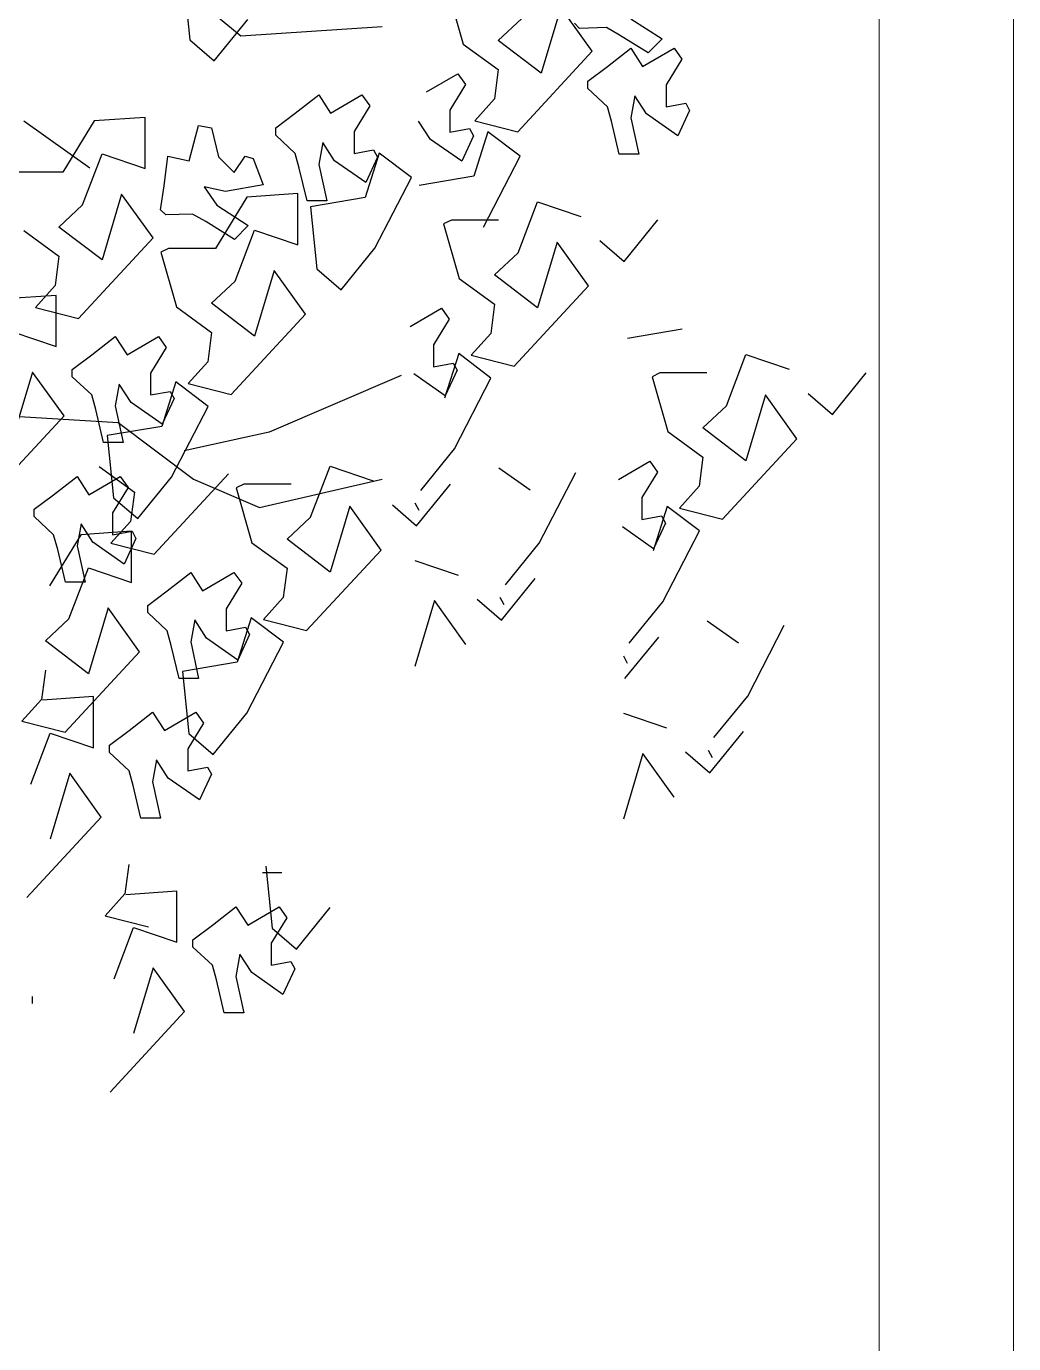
# Model space of a CAD drawing. Header units: metres. Extents: x -1655 to 449, y 40 to 361.
# Drawn here: x 192.5046 to 192.8714, y 60.5593 to 61.0489 of the extents above; entities that cross this region are included whole.
import ezdxf

# ---------------------------------------------------------------- set-up
doc = ezdxf.new("R2010")
doc.units = ezdxf.units.M
doc.header["$MEASUREMENT"] = 0
doc.layers.add('Layer5', color=31, linetype='Continuous', lineweight=9)
doc.layers.add('paisajismo', color=7, linetype='Continuous')

# ---------------------------------------------------------------- blocks, each defined once
blk = doc.blocks.new('A$C69E264B5')
at = {"layer": 'paisajismo', "color": 82}
for points in [[(1.1852, 1.1449), (1.578, 1.3571), (1.9228, 1.4318), (1.9007, 1.4425), (1.4889, 1.4879), (1.2015, 1.1615)], [(1.0386, 0.9904), (1.5367, 1.1441), (1.9487, 1.1511), (1.9259, 1.1684), (1.4645, 1.3142), (1.061, 1.0058)]]:
    blk.add_spline(points, degree=3, dxfattribs=at)
blk = doc.blocks.new('A$C78ED2221')
at = {"layer": 'paisajismo', "color": 86}
for p, q in [((0.8775, 2.5631), (0.9231, 2.6002)), ((0.9006, 2.5365), (0.8775, 2.5631)), ((0.7623, 2.4422), (0.8507, 2.524)), ((0.8507, 2.524), (0.8988, 2.4896)), ((0.5678, 2.4699), (0.6457, 2.5101)), ((0.9431, 2.468), (0.927, 2.5154)), ((0.8988, 2.4896), (0.8266, 2.468)), ((0.4834, 2.4284), (0.529, 2.4654)), ((0.5223, 2.4328), (0.5678, 2.4699)), ((0.8266, 2.468), (0.8627, 2.4207)), ((0.8869, 2.4466), (0.9431, 2.468)), ((0.6261, 2.4599), (0.6502, 2.4255)), ((0.7744, 2.3949), (0.7623, 2.4422)), ((0.8627, 2.4207), (0.8869, 2.4466)), ((0.5065, 2.4017), (0.4834, 2.4284)), ((0.5085, 2.4265), (0.5005, 2.4309)), ((0.8306, 2.4207), (0.7984, 2.4165)), ((0.8587, 2.382), (0.8306, 2.4207)), ((0.923, 2.4251), (0.923, 2.3734)), ((0.6715, 2.3766), (0.7494, 2.4168)), ((0.7494, 2.4168), (0.7763, 2.3814)), ((0.7984, 2.4165), (0.7744, 2.3949)), ((1.2116, 2.4061), (1.1835, 2.3932)), ((1.2196, 2.4018), (1.2116, 2.4061)), ((0.4567, 2.3893), (0.5048, 2.3548)), ((0.9712, 2.3979), (0.961, 2.338)), ((1.1835, 2.3932), (1.2076, 2.3588)), ((1.2156, 2.3804), (1.2196, 2.4018)), ((1.2679, 2.3975), (1.2397, 2.3804)), ((1.2598, 2.3545), (1.2799, 2.389)), ((1.2799, 2.389), (1.2679, 2.3975)), ((0.549, 2.3333), (0.5329, 2.3807)), ((0.626, 2.3396), (0.6715, 2.3766)), ((0.7763, 2.3814), (0.7274, 2.3659)), ((0.7579, 2.3795), (0.7298, 2.3666)), ((0.7659, 2.3752), (0.7579, 2.3795)), ((0.7619, 2.3537), (0.7659, 2.3752)), ((0.9189, 2.3648), (0.8587, 2.382)), ((1.2397, 2.3804), (1.2156, 2.3804)), ((1.2901, 2.376), (1.2749, 2.3607)), ((1.3123, 2.3415), (1.2901, 2.376)), ((0.5871, 2.3351), (0.6327, 2.3722)), ((0.7298, 2.3666), (0.7539, 2.3322)), ((0.8141, 2.3709), (0.786, 2.3537)), ((0.806, 2.3279), (0.8261, 2.3623)), ((0.8261, 2.3623), (0.8141, 2.3709)), ((0.923, 2.3734), (0.9189, 2.3648)), ((1.0455, 2.3342), (1.0911, 2.3712)), ((1.2749, 2.3607), (1.2944, 2.3291)), ((0.5048, 2.3548), (0.4325, 2.3333)), ((0.786, 2.3537), (0.7619, 2.3537)), ((1.1634, 2.3502), (1.1634, 2.3287)), ((1.2035, 2.3415), (1.1634, 2.3502)), ((1.2277, 2.3459), (1.2035, 2.3415)), ((1.2076, 2.3588), (1.2277, 2.3459)), ((1.2799, 2.3415), (1.2598, 2.3545)), ((0.6122, 2.3333), (0.6042, 2.3376)), ((1.0686, 2.3075), (1.0455, 2.3342)), ((1.2598, 2.3158), (1.2799, 2.3415)), ((1.1634, 2.3287), (1.1996, 2.3201)), ((1.1996, 2.3201), (1.2156, 2.3158)), ((1.2944, 2.3291), (1.3026, 2.3147)), ((1.2156, 2.3158), (1.2357, 2.2942)), ((1.2437, 2.2942), (1.2598, 2.3158)), ((1.3026, 2.3147), (1.3016, 2.2852)), ((0.9303, 2.2133), (1.0187, 2.2951)), ((1.0187, 2.2951), (1.0668, 2.2606)), ((1.1881, 2.2174), (1.2765, 2.2991)), ((1.2357, 2.2942), (1.2437, 2.2942)), ((1.2765, 2.2991), (1.3246, 2.2647)), ((0.7358, 2.2409), (0.8137, 2.2811)), ((1.1111, 2.2391), (1.095, 2.2865)), ((1.3016, 2.2852), (1.3073, 2.2796)), ((1.0668, 2.2606), (0.9946, 2.2391)), ((1.3246, 2.2647), (1.2523, 2.2431)), ((0.6514, 2.1994), (0.697, 2.2365)), ((0.6903, 2.2039), (0.7358, 2.2409)), ((0.7941, 2.2309), (0.8182, 2.1965)), ((0.9946, 2.2391), (1.0307, 2.1917)), ((1.0549, 2.2176), (1.1111, 2.2391)), ((1.0307, 2.1917), (1.0549, 2.2176)), ((1.0833, 2.1797), (1.1612, 2.2198)), ((0.6765, 2.1976), (0.6685, 2.2019)), ((0.9424, 2.166), (0.9303, 2.2133)), ((0.6745, 2.1728), (0.6514, 2.1994)), ((0.8395, 2.1476), (0.9174, 2.1878)), ((0.9174, 2.1878), (0.9442, 2.1524)), ((0.9664, 2.1875), (0.9424, 2.166)), ((0.9986, 2.1917), (0.9664, 2.1875)), ((1.0267, 2.153), (0.9986, 2.1917)), ((1.091, 2.1961), (1.091, 2.1444)), ((1.188, 2.1844), (1.1392, 2.169)), ((0.6247, 2.1603), (0.6728, 2.1259)), ((1.1392, 2.169), (1.129, 2.1091)), ((0.717, 2.1043), (0.7009, 2.1517)), ((0.7551, 2.1061), (0.8007, 2.1432)), ((0.794, 2.1106), (0.8395, 2.1476)), ((0.9442, 2.1524), (0.8954, 2.1369)), ((0.9259, 2.1506), (0.8978, 2.1376)), ((0.9339, 2.1462), (0.9259, 2.1506)), ((0.9299, 2.1248), (0.9339, 2.1462)), ((1.0869, 2.1358), (1.0267, 2.153)), ((1.091, 2.1444), (1.0869, 2.1358)), ((0.8978, 2.1376), (0.9219, 2.1032)), ((0.9821, 2.142), (0.954, 2.1248)), ((0.974, 2.0989), (0.9941, 2.1334)), ((0.9941, 2.1334), (0.9821, 2.142)), ((0.6728, 2.1259), (0.6005, 2.1043)), ((0.954, 2.1248), (0.9299, 2.1248)), ((0.7782, 2.0795), (0.7551, 2.1061)), ((0.7802, 2.1043), (0.7722, 2.1086)), ((1.06, 2.0603), (1.1378, 2.1005)), ((1.1378, 2.1005), (1.1647, 2.0651)), ((0.9202, 2.0891), (0.858, 1.944)), ((0.64, 1.9853), (0.7284, 2.0671)), ((0.7284, 2.0671), (0.7765, 2.0326)), ((0.775, 1.9336), (0.8062, 2.0683)), ((0.8207, 2.0111), (0.8046, 2.0585)), ((1.0144, 2.0232), (1.06, 2.0603)), ((1.1647, 2.0651), (1.1158, 2.0496)), ((1.1603, 2.0632), (1.1322, 2.0503)), ((1.1683, 2.0589), (1.1603, 2.0632)), ((1.1643, 2.0374), (1.1683, 2.0589)), ((1.2935, 1.9129), (1.3039, 2.0683)), ((1.1158, 2.0496), (1.1056, 1.9897)), ((1.1322, 2.0503), (1.1562, 2.0159)), ((1.2165, 2.0546), (1.1884, 2.0374)), ((1.2084, 2.0115), (1.2285, 2.046)), ((1.2285, 2.046), (1.2165, 2.0546)), ((0.7765, 2.0326), (0.7042, 2.0111)), ((1.1884, 2.0374), (1.1643, 2.0374)), ((1.0375, 1.9966), (1.0144, 2.0232)), ((1.1562, 2.0159), (1.1763, 2.0029)), ((0.2898, 1.9742), (0.3354, 2.0112)), ((0.7042, 2.0111), (0.7403, 1.9637)), ((0.7645, 1.9896), (0.8207, 2.0111)), ((1.1522, 1.9986), (1.1121, 2.0073)), ((1.1121, 2.0073), (1.1121, 1.9858)), ((1.1763, 2.0029), (1.1522, 1.9986)), ((1.2285, 1.9986), (1.2084, 2.0115)), ((1.2084, 1.9728), (1.2285, 1.9986)), ((0.8992, 1.9024), (0.9876, 1.9841)), ((1.1056, 1.9897), (1.0375, 1.9966)), ((1.1121, 1.9858), (1.1482, 1.9772)), ((0.268, 1.9722), (0.2399, 1.9593)), ((0.2761, 1.9679), (0.268, 1.9722)), ((0.3129, 1.9475), (0.2898, 1.9742)), ((1.1482, 1.9772), (1.1643, 1.9728)), ((1.1643, 1.9728), (1.1844, 1.9513)), ((1.1924, 1.9513), (1.2084, 1.9728)), ((0.2399, 1.9593), (0.264, 1.9249)), ((0.272, 1.9464), (0.2761, 1.9679)), ((0.3243, 1.9636), (0.2962, 1.9464)), ((0.3162, 1.9205), (0.3363, 1.955)), ((0.3363, 1.955), (0.3243, 1.9636)), ((0.3735, 1.9582), (0.3735, 1.9367)), ((0.5492, 1.9196), (0.6271, 1.9598)), ((0.2962, 1.9464), (0.272, 1.9464)), ((0.381, 1.9406), (0.3129, 1.9475)), ((0.858, 1.944), (0.8373, 1.8507)), ((1.1844, 1.9513), (1.1924, 1.9513)), ((0.8062, 1.8611), (0.775, 1.9336)), ((1.1587, 1.9267), (1.1297, 1.9374)), ((1.1613, 1.9179), (1.1587, 1.9267)), ((0.2599, 1.9076), (0.2198, 1.9163)), ((0.2198, 1.9163), (0.2198, 1.8948)), ((0.2841, 1.912), (0.2599, 1.9076)), ((0.264, 1.9249), (0.2841, 1.912)), ((0.3363, 1.9076), (0.3162, 1.9205)), ((0.5036, 1.8826), (0.5492, 1.9196)), ((1.1433, 1.9056), (1.1613, 1.9179)), ((1.2659, 1.8835), (1.3115, 1.9205)), ((1.3972, 1.7885), (1.2935, 1.9129)), ((0.3162, 1.8818), (0.3363, 1.9076)), ((0.9113, 1.855), (0.8992, 1.9024)), ((1.1604, 1.8886), (1.1433, 1.9056)), ((0.2198, 1.8948), (0.256, 1.8862)), ((0.256, 1.8862), (0.272, 1.8818)), ((0.5267, 1.8559), (0.5036, 1.8826)), ((1.1924, 1.8808), (1.1604, 1.8886)), ((1.289, 1.8568), (1.2659, 1.8835)), ((0.272, 1.8818), (0.2921, 1.8603)), ((0.3001, 1.8603), (0.3162, 1.8818)), ((0.4819, 1.8806), (0.4537, 1.8677)), ((0.4537, 1.8677), (0.4778, 1.8333)), ((0.4899, 1.8763), (0.4819, 1.8806)), ((0.4858, 1.8548), (0.4899, 1.8763)), ((0.5381, 1.872), (0.51, 1.8548)), ((0.5501, 1.8634), (0.5381, 1.872)), ((0.8084, 1.8367), (0.8863, 1.8769)), ((0.8863, 1.8769), (0.9131, 1.8415)), ((0.9353, 1.8766), (0.9113, 1.855)), ((0.9675, 1.8808), (0.9353, 1.8766)), ((1.1948, 1.8663), (1.1924, 1.8808)), ((0.2921, 1.8603), (0.3001, 1.8603)), ((0.51, 1.8548), (0.4858, 1.8548)), ((0.5948, 1.849), (0.5267, 1.8559)), ((0.53, 1.829), (0.5501, 1.8634)), ((0.5873, 1.8666), (0.5873, 1.8451)), ((0.6275, 1.8579), (0.5873, 1.8666)), ((0.8684, 1.7781), (0.8062, 1.8611)), ((1.1562, 1.8561), (1.1948, 1.8663)), ((1.1613, 1.8327), (1.1562, 1.8561)), ((1.3571, 1.8499), (1.289, 1.8568)), ((0.1327, 1.7694), (0.2211, 1.8512)), ((0.2211, 1.8512), (0.2692, 1.8168)), ((0.2974, 1.8426), (0.3536, 1.8426)), ((0.3135, 1.7952), (0.2974, 1.8426)), ((0.3536, 1.8426), (0.3496, 1.7866)), ((0.5873, 1.8451), (0.6235, 1.8365)), ((0.9131, 1.8415), (0.8643, 1.826)), ((0.8948, 1.8396), (0.8667, 1.8267)), ((0.9028, 1.8353), (0.8948, 1.8396)), ((0.4336, 1.8247), (0.4336, 1.8032)), ((0.4737, 1.816), (0.4336, 1.8247)), ((0.4778, 1.8333), (0.4979, 1.8204)), ((0.5501, 1.816), (0.53, 1.829)), ((0.8643, 1.826), (0.8541, 1.7661)), ((0.8667, 1.8267), (0.8907, 1.7923)), ((0.8988, 1.8138), (0.9028, 1.8353)), ((0.951, 1.831), (0.9229, 1.8138)), ((1.1288, 1.8287), (1.1613, 1.8327)), ((0.2692, 1.8168), (0.197, 1.7952)), ((0.4979, 1.8204), (0.4737, 1.816)), ((0.53, 1.7902), (0.5501, 1.816)), ((0.7359, 1.7703), (0.7238, 1.8176)), ((0.9229, 1.8138), (0.8988, 1.8138)), ((0.9429, 1.788), (0.963, 1.8224)), ((0.983, 1.7347), (1.0714, 1.8165)), ((0.2572, 1.7738), (0.3135, 1.7952)), ((0.4336, 1.8032), (0.4698, 1.7946)), ((0.5282, 1.7198), (0.6166, 1.8016)), ((0.6166, 1.8016), (0.6647, 1.7671)), ((0.7411, 1.7977), (0.713, 1.7848)), ((0.7491, 1.7934), (0.7411, 1.7977)), ((0.7921, 1.7961), (0.7599, 1.7918)), ((0.7859, 1.773), (0.7629, 1.7997)), ((0.8202, 1.7573), (0.7921, 1.7961)), ((1.1477, 1.8079), (1.2039, 1.8079)), ((1.1638, 1.7605), (1.1477, 1.8079)), ((1.2039, 1.8079), (1.2, 1.7519)), ((0.4698, 1.7946), (0.4858, 1.7902)), ((0.4858, 1.7902), (0.5059, 1.7687)), ((0.5139, 1.7687), (0.53, 1.7902)), ((0.709, 1.7456), (0.6928, 1.793)), ((0.6928, 1.793), (0.7491, 1.793)), ((0.713, 1.7848), (0.737, 1.7504)), ((0.7599, 1.7918), (0.7359, 1.7703)), ((0.7451, 1.7719), (0.7491, 1.7934)), ((0.7491, 1.793), (0.7451, 1.737)), ((0.7973, 1.7891), (0.7692, 1.7719)), ((0.8093, 1.7805), (0.7973, 1.7891)), ((0.8867, 1.775), (0.8466, 1.7837)), ((0.8466, 1.7837), (0.8466, 1.7622)), ((0.8907, 1.7923), (0.9108, 1.7794)), ((0.963, 1.775), (0.9429, 1.788)), ((0.5059, 1.7687), (0.5139, 1.7687)), ((0.6647, 1.7671), (0.5924, 1.7456)), ((0.7692, 1.7719), (0.7451, 1.7719)), ((0.8541, 1.7661), (0.7859, 1.773)), ((0.7892, 1.746), (0.8093, 1.7805)), ((0.8787, 1.6123), (0.8684, 1.7781)), ((0.9108, 1.7794), (0.8867, 1.775)), ((0.9429, 1.7492), (0.963, 1.775)), ((0.3465, 1.6779), (0.4349, 1.7596)), ((0.4349, 1.7596), (0.483, 1.7252)), ((0.8466, 1.7622), (0.8827, 1.7536)), ((0.8827, 1.7536), (0.8988, 1.7492)), ((1.0473, 1.7605), (1.0834, 1.7131)), ((1.1076, 1.739), (1.1638, 1.7605)), ((1.2, 1.7519), (1.1437, 1.7175)), ((0.5273, 1.7036), (0.5112, 1.7511)), ((0.5112, 1.7511), (0.5674, 1.7511)), ((0.5674, 1.7511), (0.5634, 1.695)), ((0.5924, 1.7456), (0.6286, 1.6982)), ((0.6527, 1.7241), (0.709, 1.7456)), ((0.733, 1.7331), (0.6929, 1.7418)), ((0.6929, 1.7418), (0.6929, 1.7203)), ((0.7571, 1.7375), (0.733, 1.7331)), ((0.737, 1.7504), (0.7571, 1.7375)), ((0.8093, 1.7331), (0.7892, 1.746)), ((0.8988, 1.7492), (0.9189, 1.7277)), ((0.9269, 1.7277), (0.9429, 1.7492)), ((1.0834, 1.7131), (1.1076, 1.739)), ((1.2002, 1.6745), (1.1484, 1.7471)), ((0.483, 1.7252), (0.4108, 1.7036)), ((0.7451, 1.737), (0.6889, 1.7026)), ((0.7892, 1.7073), (0.8093, 1.7331)), ((0.9189, 1.7277), (0.9269, 1.7277)), ((0.9951, 1.6874), (0.983, 1.7347)), ((0.6929, 1.7203), (0.729, 1.7117)), ((0.729, 1.7117), (0.7451, 1.7073)), ((0.7874, 1.6369), (0.8758, 1.7187)), ((0.8758, 1.7187), (0.9239, 1.6842)), ((0.9521, 1.7101), (1.0083, 1.7101)), ((0.9682, 1.6626), (0.9521, 1.7101)), ((1.0192, 1.7089), (0.9951, 1.6874)), ((1.0083, 1.7101), (1.0043, 1.6541)), ((1.0513, 1.7131), (1.0192, 1.7089)), ((1.0795, 1.6744), (1.0513, 1.7131)), ((1.1437, 1.7175), (1.1437, 1.6658)), ((0.4711, 1.6822), (0.5273, 1.7036)), ((0.7451, 1.7073), (0.7652, 1.6858)), ((0.7732, 1.6858), (0.7892, 1.7073)), ((0.2299, 1.6841), (0.2379, 1.6841)), ((0.7652, 1.6858), (0.7732, 1.6858)), ((0.9239, 1.6842), (0.8517, 1.6626))]:
    blk.add_line(p, q, dxfattribs=at)
at = {"layer": 'paisajismo', "color": 64}
for p, q in [((1.2523, 2.2431), (1.2885, 2.1958)), ((1.1612, 2.2198), (1.188, 2.1844)), ((1.2001, 2.17), (1.1881, 2.2174)), ((1.2885, 2.1958), (1.3126, 2.2217)), ((1.2242, 2.1916), (1.2001, 2.17)), ((1.2564, 2.1958), (1.2242, 2.1916)), ((1.2845, 2.1571), (1.2564, 2.1958)), ((1.1837, 2.1686), (1.1556, 2.1557)), ((1.1917, 2.1643), (1.1837, 2.1686)), ((1.1876, 2.1428), (1.1917, 2.1643)), ((1.2399, 2.16), (1.2118, 2.1428)), ((1.2519, 2.1514), (1.2399, 2.16)), ((1.3447, 2.1399), (1.2845, 2.1571)), ((1.1556, 2.1557), (1.1796, 2.1213)), ((1.2118, 2.1428), (1.1876, 2.1428)), ((1.2318, 2.1169), (1.2519, 2.1514)), ((1.1796, 2.1213), (1.1997, 2.1083)), ((0.652, 1.938), (0.64, 1.9853)), ((0.7403, 1.9637), (0.7645, 1.9896)), ((0.9876, 1.9841), (1.0357, 1.9497)), ((1.0638, 1.9756), (1.1201, 1.9756)), ((1.08, 1.9281), (1.0638, 1.9756)), ((1.1201, 1.9756), (1.1161, 1.9195)), ((0.6271, 1.9598), (0.6539, 1.9244)), ((0.6761, 1.9595), (0.652, 1.938)), ((0.7083, 1.9637), (0.6761, 1.9595)), ((0.7364, 1.925), (0.7083, 1.9637)), ((0.8006, 1.9681), (0.8006, 1.9164)), ((1.0357, 1.9497), (0.9634, 1.9281)), ((0.9634, 1.9281), (0.9996, 1.8808)), ((1.0237, 1.9067), (1.08, 1.9281)), ((1.1297, 1.9374), (1.1224, 1.8961)), ((0.6539, 1.9244), (0.6051, 1.9089)), ((0.6356, 1.9225), (0.6074, 1.9096)), ((0.6436, 1.9182), (0.6356, 1.9225)), ((0.6395, 1.8968), (0.6436, 1.9182)), ((0.6918, 1.9139), (0.6637, 1.8968)), ((0.7038, 1.9054), (0.6918, 1.9139)), ((0.7966, 1.9078), (0.7364, 1.925)), ((0.8006, 1.9164), (0.7966, 1.9078)), ((1.1161, 1.9195), (1.0599, 1.8852)), ((1.0851, 1.9212), (1.0698, 1.906)), ((1.1073, 1.8867), (1.0851, 1.9212)), ((0.6051, 1.9089), (0.5948, 1.849)), ((0.6074, 1.9096), (0.6315, 1.8752)), ((0.6637, 1.8968), (0.6395, 1.8968)), ((0.6837, 1.8709), (0.7038, 1.9054)), ((0.7238, 1.8176), (0.8122, 1.8994)), ((0.9996, 1.8808), (1.0237, 1.9067)), ((1.0698, 1.906), (1.0893, 1.8744)), ((1.0599, 1.8852), (1.0599, 1.8335)), ((1.1274, 1.8727), (1.1073, 1.8867)), ((1.1224, 1.8961), (1.1274, 1.8727)), ((0.6315, 1.8752), (0.6516, 1.8623)), ((0.7038, 1.8579), (0.6837, 1.8709)), ((0.9956, 1.8421), (0.9675, 1.8808)), ((1.0893, 1.8744), (1.0976, 1.86)), ((0.6516, 1.8623), (0.6275, 1.8579)), ((0.6837, 1.8322), (0.7038, 1.8579)), ((1.0976, 1.86), (1.0966, 1.8305)), ((1.0558, 1.8249), (0.9956, 1.8421)), ((0.6235, 1.8365), (0.6395, 1.8322)), ((0.6395, 1.8322), (0.6596, 1.8106)), ((0.6676, 1.8106), (0.6837, 1.8322)), ((0.7629, 1.7997), (0.8084, 1.8367)), ((0.963, 1.8224), (0.951, 1.831)), ((1.0599, 1.8335), (1.0558, 1.8249)), ((1.0966, 1.8305), (1.1023, 1.8248)), ((1.1023, 1.8248), (1.1288, 1.8287)), ((0.3264, 1.764), (0.3143, 1.8114)), ((0.6596, 1.8106), (0.6676, 1.8106)), ((1.0714, 1.8165), (1.1196, 1.782)), ((0.3505, 1.7856), (0.3264, 1.764)), ((0.3827, 1.7898), (0.3505, 1.7856)), ((1.1196, 1.782), (1.0473, 1.7605)), ((0.6286, 1.6982), (0.6527, 1.7241)), ((0.5402, 1.6725), (0.5282, 1.7198)), ((0.5643, 1.694), (0.5402, 1.6725)), ((0.5965, 1.6982), (0.5643, 1.694))]:
    blk.add_line(p, q, dxfattribs=at)

msp = doc.modelspace()

# ---------------------------------------------------------------- linework, layer by layer
at = {"layer": 'Layer5'}
for p, q in [((192.8714, 62.65783), (192.8714, 52.62867)), ((192.8214, 62.61705), (192.8214, 52.57867))]:
    msp.add_line(p, q, dxfattribs=at)

# ---------------------------------------------------------------- block references
at = {"color": 1, "xscale": -0.3381494434166233, "yscale": 0.3381494434166233, "zscale": 0.3381494434166233, "rotation": 270}
msp.add_blockref('A$C78ED2221', (191.93738, 60.60794), dxfattribs=at)
at = {"xscale": 0.4116686811996449, "yscale": 0.4116686811996449, "zscale": 0.4116686811996449}
msp.add_blockref('A$C69E264B5', (191.67908, 60.28165), dxfattribs=at)

doc.saveas('drawing.dxf')
